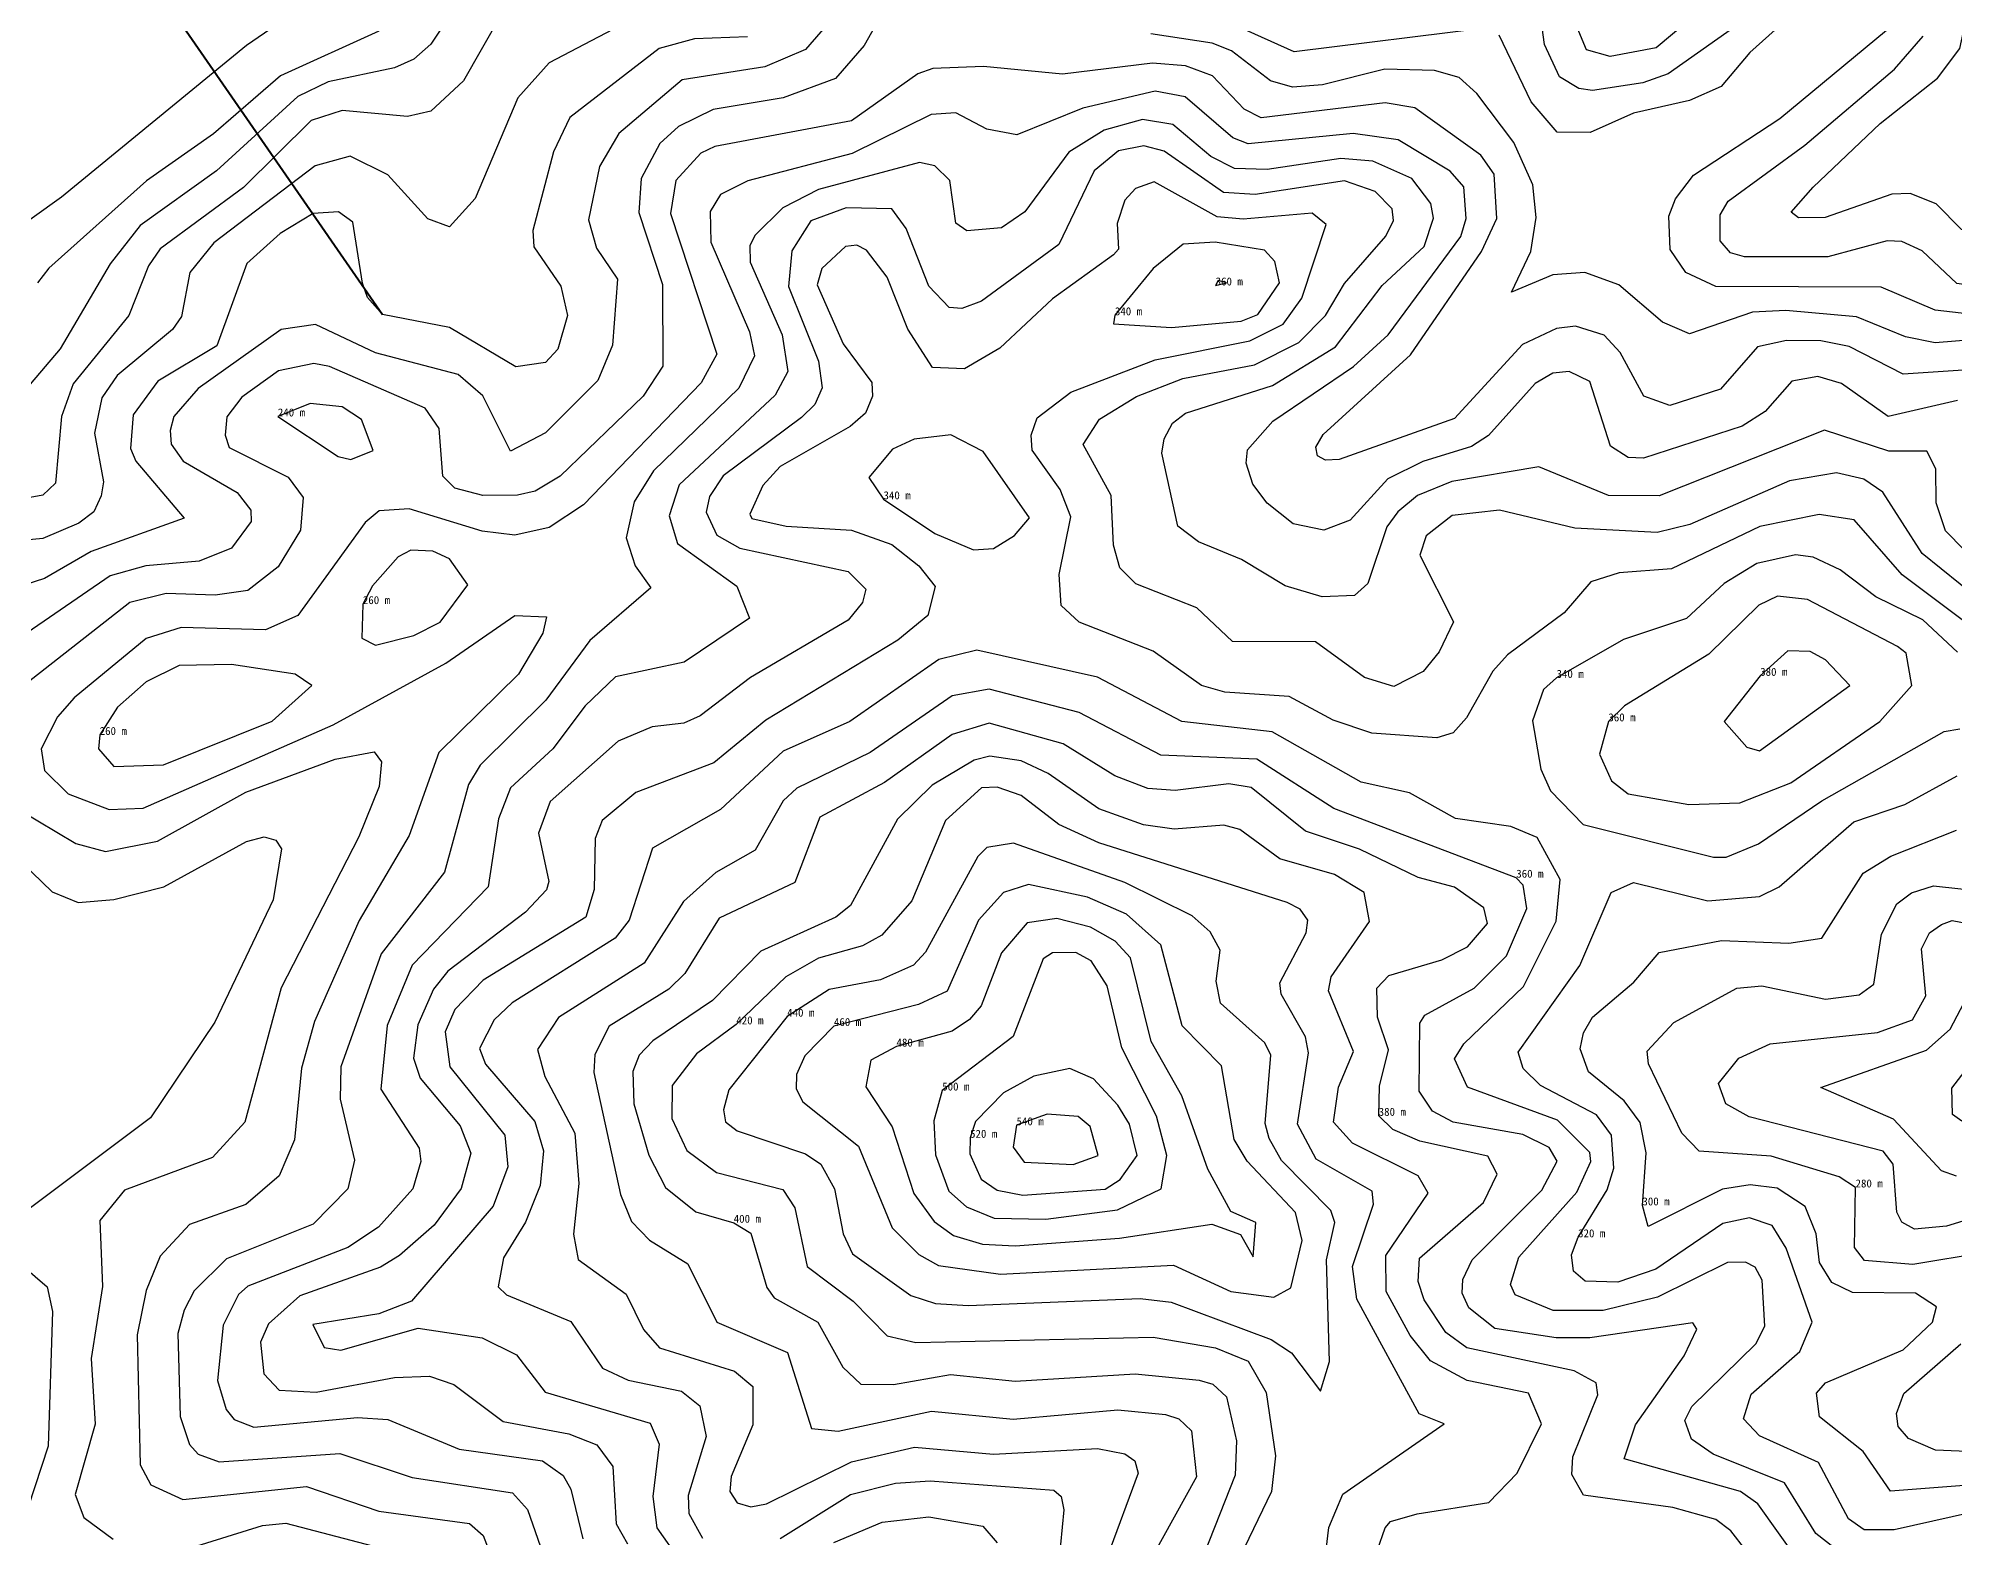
# Model space of a CAD drawing. Extents: x 111 to 2218288, y 28 to 1447839.
# Drawn here: x 110.82632 to 110.84488, y 27.72457 to 27.7391 of the extents above; entities that cross this region are included whole.
import ezdxf

# ---------------------------------------------------------------- set-up
doc = ezdxf.new("R2010")
doc.units = 0
doc.header["$MEASUREMENT"] = 0
for name, color, linetype in [('Contour_Line_Intermediate', 7, 'Continuous'), ('Contour_Line_Major', 7, 'Continuous'), ('Contour_Line_Minor', 7, 'Continuous'), ('FeatureAttribs', 7, 'Continuous')]:
    doc.layers.add(name, color=color, linetype=linetype)
doc.styles.get("Standard").update_dxf_attribs({"font": 'simhei.ttf'})

# ---------------------------------------------------------------- blocks, each defined once
blk = doc.blocks.new('FEATURE')
blk = doc.blocks.new('30')
at = {"layer": 'Defpoints', "lineweight": -3}
blk.add_circle((2215930.011064, 1442068.634078), 2247.483604, dxfattribs=at)

msp = doc.modelspace()

# ---------------------------------------------------------------- linework, layer by layer
at = {"color": 18, "linetype": 'ByBlock', "lineweight": 40, "true_color": 0x000000}
msp.add_line((110.824204, 27.744307, 49.354664), (110.82965, 27.736426, 100), dxfattribs=at)
at = {"layer": 'Contour_Line_Intermediate', "color": 36, "true_color": 0x804000}
for points in [[(110.829615, 27.739172, 20), (110.828662, 27.738738, 20), (110.828015, 27.738177, 20), (110.827365, 27.737722, 20), (110.826419, 27.736874, 20), (110.826307, 27.736732, 20)], [(110.845305, 27.733516, 220), (110.844567, 27.734111, 220), (110.844187, 27.734705, 220), (110.844003, 27.73483, 220), (110.843738, 27.734891, 220), (110.843283, 27.734814, 220), (110.842317, 27.734391, 220), (110.842001, 27.734314, 220), (110.841204, 27.734356, 220), (110.840473, 27.734531, 220), (110.840014, 27.734477, 220), (110.839764, 27.73428, 220), (110.839703, 27.734095, 220), (110.840029, 27.733447, 220), (110.839889, 27.733158, 220), (110.839733, 27.732966, 220), (110.83945, 27.732821, 220), (110.839166, 27.732909, 220), (110.838692, 27.733253, 220), (110.837887, 27.733258, 220), (110.837542, 27.733583, 220), (110.83695, 27.733816, 220), (110.836795, 27.733971, 220), (110.836735, 27.734191, 220), (110.83671, 27.734671, 220), (110.83644, 27.735165, 220), (110.836598, 27.735413, 220), (110.836956, 27.735632, 220), (110.837406, 27.735807, 220), (110.8381, 27.735939, 220), (110.838528, 27.736154, 220), (110.838787, 27.736417, 220), (110.838971, 27.736727, 220), (110.839371, 27.737186, 220), (110.839447, 27.737338, 220), (110.839434, 27.737448, 220), (110.839269, 27.737616, 220), (110.838972, 27.737721, 220), (110.838106, 27.73759, 220), (110.837798, 27.737609, 220), (110.837223, 27.738007, 220), (110.837026, 27.738059, 220), (110.836783, 27.738011, 220), (110.836547, 27.737818, 220), (110.836204, 27.737103, 220), (110.835456, 27.736554, 220), (110.835265, 27.736483, 220), (110.835141, 27.736493, 220), (110.834943, 27.7367, 220), (110.834726, 27.737259, 220), (110.834586, 27.73745, 220), (110.834142, 27.737458, 220), (110.833801, 27.737332, 220), (110.833618, 27.737042, 220), (110.833585, 27.736698, 220), (110.833877, 27.735973, 220), (110.83391, 27.735715, 220), (110.833841, 27.735555, 220), (110.833712, 27.735428, 220), (110.832951, 27.734863, 220), (110.83282, 27.734662, 220), (110.832786, 27.734511, 220), (110.832892, 27.734288, 220), (110.833113, 27.734162, 220), (110.834164, 27.733935, 220), (110.834334, 27.733766, 220), (110.834301, 27.733636, 220), (110.834162, 27.733463, 220), (110.833218, 27.732909, 220), (110.832728, 27.732537, 220), (110.832571, 27.732467, 220), (110.832263, 27.732432, 220), (110.831934, 27.732291, 220), (110.831276, 27.731708, 220), (110.831164, 27.731401, 220), (110.831263, 27.730931, 220), (110.831241, 27.730853, 220), (110.831038, 27.730636, 220), (110.830285, 27.730065, 220), (110.830146, 27.72989, 220), (110.829992, 27.729542, 220), (110.829952, 27.729222, 220), (110.830015, 27.729026, 220), (110.830405, 27.728565, 220), (110.830506, 27.7283, 220), (110.830414, 27.727958, 220), (110.830153, 27.727601, 220), (110.829816, 27.727308, 220), (110.829633, 27.727196, 220), (110.82885, 27.726918, 220), (110.828546, 27.726645, 220), (110.828468, 27.726468, 220), (110.828501, 27.726161, 220), (110.828651, 27.726003, 220), (110.829007, 27.725986, 220), (110.829767, 27.726125, 220), (110.830105, 27.726139, 220), (110.830342, 27.726058, 220), (110.830821, 27.7257, 220), (110.831457, 27.725582, 220), (110.831729, 27.725475, 220), (110.831882, 27.725265, 220), (110.831915, 27.72471, 220), (110.832026, 27.724516, 220)], [(110.845185, 27.725096, 220), (110.844262, 27.725026, 220), (110.843996, 27.725409, 220), (110.843573, 27.725747, 220), (110.843545, 27.725975, 220), (110.843633, 27.726075, 220), (110.844385, 27.726393, 220), (110.84467, 27.726664, 220), (110.844707, 27.726812, 220), (110.844504, 27.726943, 220), (110.843895, 27.726949, 220), (110.843694, 27.727048, 220), (110.843575, 27.72724, 220), (110.843541, 27.727519, 220), (110.843436, 27.727783, 220), (110.843163, 27.727962, 220), (110.842903, 27.727994, 220), (110.842635, 27.72795, 220), (110.841915, 27.727591, 220), (110.841858, 27.727794, 220), (110.841893, 27.728302, 220), (110.841835, 27.728598, 220), (110.841681, 27.728806, 220), (110.841337, 27.729087, 220), (110.841256, 27.729312, 220), (110.841288, 27.729465, 220), (110.841374, 27.729617, 220), (110.841776, 27.729956, 220), (110.842019, 27.730244, 220), (110.842624, 27.730361, 220), (110.843276, 27.730335, 220), (110.843597, 27.730383, 220), (110.843996, 27.731012, 220), (110.844266, 27.731177, 220), (110.8449, 27.73143, 220)], [(110.837251, 27.728278, 420), (110.837149, 27.728658, 420), (110.836815, 27.729322, 420), (110.836671, 27.729921, 420), (110.836518, 27.730164, 420), (110.836369, 27.730243, 420), (110.836142, 27.730241, 420), (110.836051, 27.730182, 420), (110.835762, 27.729431, 420), (110.835074, 27.728907, 420), (110.834993, 27.728613, 420), (110.835008, 27.728284, 420), (110.835138, 27.727931, 420), (110.83531, 27.72778, 420), (110.835578, 27.727671, 420), (110.836079, 27.727661, 420), (110.836773, 27.72775, 420), (110.837195, 27.727953, 420), (110.837251, 27.728278, 420)]]:
    msp.add_polyline3d(points, dxfattribs=at)
at = {"layer": 'Contour_Line_Major', "color": 36, "true_color": 0x804000}
for points in [[(110.843545, 27.739546, 120), (110.8429, 27.738963, 120), (110.84262, 27.738634, 120), (110.842314, 27.738499, 120), (110.841772, 27.738377, 120), (110.841352, 27.738189, 120), (110.841032, 27.738193, 120), (110.840779, 27.738485, 120), (110.840471, 27.739131, 120)], [(110.834047, 27.739337, 120), (110.833751, 27.738994, 120), (110.833357, 27.738824, 120), (110.832553, 27.738698, 120), (110.83194, 27.738181, 120), (110.831753, 27.737861, 120), (110.831646, 27.737343, 120), (110.831725, 27.73707, 120), (110.831928, 27.736768, 120), (110.83188, 27.736128, 120), (110.831738, 27.735785, 120), (110.83123, 27.735279, 120), (110.830892, 27.735103, 120), (110.830623, 27.735637, 120), (110.830385, 27.735844, 120), (110.829584, 27.736055, 120), (110.829002, 27.736329, 120), (110.828668, 27.736281, 120), (110.827864, 27.735708, 120), (110.827629, 27.735437, 120), (110.827594, 27.735302, 120), (110.827603, 27.735168, 120), (110.827721, 27.735006, 120), (110.828242, 27.734702, 120), (110.828377, 27.73453, 120), (110.828379, 27.734421, 120), (110.828187, 27.734161, 120), (110.827876, 27.734036, 120), (110.827359, 27.733991, 120), (110.827012, 27.733895, 120), (110.82621, 27.733342, 120)], [(110.847822, 27.73932, 120), (110.847563, 27.739033, 120), (110.847414, 27.738714, 120), (110.847213, 27.737785, 120), (110.847212, 27.737039, 120), (110.847044, 27.736752, 120), (110.846882, 27.736632, 120), (110.846549, 27.736578, 120), (110.846068, 27.736599, 120), (110.845226, 27.736405, 120), (110.844694, 27.736469, 120), (110.84417, 27.73669, 120), (110.842569, 27.736698, 120), (110.84228, 27.736832, 120), (110.842127, 27.737057, 120), (110.842115, 27.73738, 120), (110.84218, 27.737546, 120), (110.842352, 27.737776, 120), (110.84319, 27.738325, 120), (110.844224, 27.73918, 120)], [(110.84036, 27.739202, 120), (110.838485, 27.738972, 120), (110.837944, 27.739213, 120)], [(110.840881, 27.725676, 320), (110.840755, 27.725974, 320), (110.840161, 27.726099, 320), (110.839806, 27.726287, 320), (110.839609, 27.726532, 320), (110.839374, 27.726959, 320), (110.839373, 27.727308, 320), (110.839781, 27.727913, 320), (110.839685, 27.72808, 320), (110.839049, 27.728398, 320), (110.838865, 27.728601, 320), (110.838915, 27.728941, 320), (110.839058, 27.729285, 320), (110.838816, 27.729873, 320), (110.838842, 27.730009, 320), (110.839214, 27.730545, 320), (110.839161, 27.730826, 320), (110.838876, 27.730999, 320), (110.838344, 27.731152, 320), (110.837956, 27.731435, 320), (110.837803, 27.731477, 320), (110.837321, 27.731439, 320), (110.837024, 27.73148, 320), (110.836591, 27.731635, 320), (110.836102, 27.731977, 320), (110.835838, 27.732101, 320), (110.835535, 27.732145, 320), (110.835385, 27.732107, 320), (110.834978, 27.731867, 320), (110.83464, 27.731536, 320), (110.834187, 27.7307, 320), (110.834043, 27.730585, 320), (110.833316, 27.730258, 320), (110.832849, 27.729779, 320), (110.832269, 27.729389, 320), (110.832137, 27.729249, 320), (110.832075, 27.729091, 320), (110.832086, 27.728778, 320), (110.832233, 27.728281, 320), (110.832394, 27.727966, 320), (110.832686, 27.727731, 320), (110.833054, 27.727626, 320), (110.83322, 27.727524, 320), (110.833374, 27.726997, 320), (110.833445, 27.726898, 320), (110.83387, 27.726662, 320), (110.834111, 27.726227, 320), (110.834286, 27.726061, 320), (110.834601, 27.726059, 320), (110.835153, 27.726154, 320), (110.83578, 27.726092, 320), (110.836945, 27.726162, 320), (110.837563, 27.7261, 320), (110.837696, 27.726061, 320), (110.837827, 27.72594, 320), (110.837925, 27.725514, 320), (110.837913, 27.725181, 320), (110.837511, 27.724167, 320)], [(110.82606, 27.731209, 120), (110.82645, 27.730831, 120), (110.826702, 27.730728, 120), (110.827047, 27.730757, 120), (110.827532, 27.730882, 120), (110.828332, 27.731321, 120), (110.828506, 27.731366, 120), (110.828618, 27.731334, 120), (110.828672, 27.731249, 120), (110.828591, 27.730753, 120), (110.828028, 27.729569, 120), (110.827404, 27.728643, 120), (110.82602, 27.727607, 120)], [(110.826052, 27.727304, 120), (110.826401, 27.727004, 120), (110.826455, 27.726766, 120), (110.826413, 27.725461, 120), (110.826154, 27.724672, 120)], [(110.838995, 27.723603, 320), (110.839365, 27.724671, 320), (110.839417, 27.72473, 320), (110.839677, 27.724805, 320), (110.840369, 27.724914, 320), (110.840645, 27.725198, 320), (110.840881, 27.725676, 320)]]:
    msp.add_polyline3d(points, dxfattribs=at)
at = {"layer": 'Contour_Line_Minor', "color": 36, "true_color": 0x804000}
for points in [[(110.829597, 27.739901, 0), (110.828335, 27.739033, 0), (110.826542, 27.737563, 0), (110.825401, 27.736749, 0)], [(110.830502, 27.739617, 40), (110.830121, 27.739046, 40), (110.829956, 27.738901, 40), (110.829769, 27.738815, 40), (110.829124, 27.738681, 40), (110.828831, 27.738537, 40), (110.828042, 27.737819, 40), (110.827304, 27.737287, 40), (110.827013, 27.736917, 40), (110.826528, 27.736094, 40), (110.826238, 27.73575, 40)], [(110.842783, 27.739674, 80), (110.84199, 27.73901, 80), (110.841545, 27.738925, 80), (110.841316, 27.73899, 80), (110.841227, 27.739206, 80)], [(110.832222, 27.739366, 80), (110.831267, 27.738864, 80), (110.830962, 27.738526, 80), (110.830549, 27.737549, 80), (110.8303, 27.737274, 80), (110.830089, 27.737353, 80), (110.829704, 27.73778, 80), (110.829337, 27.73796, 80), (110.828999, 27.737865, 80), (110.828016, 27.737119, 80), (110.827783, 27.736834, 80), (110.827703, 27.736405, 80), (110.827615, 27.73628, 80), (110.827081, 27.735835, 80), (110.826933, 27.735618, 80), (110.826861, 27.735277, 80), (110.826947, 27.734806, 80), (110.826926, 27.73467, 80), (110.826854, 27.734513, 80), (110.826708, 27.734404, 80), (110.826359, 27.734256, 80), (110.826025, 27.734224, 80)], [(110.830791, 27.739313, 60), (110.830435, 27.738689, 60), (110.830119, 27.738397, 60), (110.829894, 27.738345, 60), (110.82926, 27.738403, 60), (110.828959, 27.738305, 60), (110.828303, 27.737655, 60), (110.827497, 27.737063, 60), (110.827383, 27.736898, 60), (110.827192, 27.736415, 60), (110.826655, 27.735754, 60), (110.82654, 27.735439, 60), (110.826482, 27.734792, 60), (110.826361, 27.734676, 60), (110.82606, 27.734622, 60)], [(110.834489, 27.739336, 140), (110.834319, 27.739031, 140), (110.834041, 27.738711, 140), (110.833533, 27.738524, 140), (110.832855, 27.738411, 140), (110.832518, 27.738247, 140), (110.832337, 27.738081, 140), (110.832157, 27.737744, 140), (110.832134, 27.737413, 140), (110.832364, 27.736718, 140), (110.832368, 27.735924, 140), (110.832177, 27.735636, 140), (110.831374, 27.734858, 140), (110.83113, 27.734715, 140), (110.830958, 27.734676, 140), (110.830624, 27.734672, 140), (110.830352, 27.734742, 140), (110.830236, 27.734858, 140), (110.830199, 27.73532, 140), (110.830066, 27.735517, 140), (110.829137, 27.735923, 140), (110.828986, 27.735952, 140), (110.828644, 27.735879, 140), (110.828289, 27.735624, 140), (110.828144, 27.735435, 140), (110.828127, 27.735258, 140), (110.828165, 27.735138, 140), (110.828737, 27.734851, 140), (110.828881, 27.734652, 140), (110.828858, 27.734337, 140), (110.828639, 27.733981, 140), (110.828348, 27.733753, 140), (110.82803, 27.733705, 140), (110.827555, 27.733724, 140), (110.827204, 27.733636, 140), (110.826189, 27.732841, 140)], [(110.842873, 27.739298, 100), (110.842109, 27.738759, 100), (110.841863, 27.73867, 100), (110.841373, 27.738596, 100), (110.841242, 27.738614, 100), (110.841056, 27.738729, 100), (110.84091, 27.739041, 100), (110.840869, 27.73935, 100)], [(110.847313, 27.739325, 100), (110.847031, 27.738522, 100), (110.846796, 27.73742, 100), (110.846658, 27.737109, 100), (110.846544, 27.737026, 100), (110.845893, 27.736917, 100), (110.845137, 27.736694, 100), (110.844903, 27.736727, 100), (110.84457, 27.737042, 100), (110.844373, 27.737134, 100), (110.84423, 27.73714, 100), (110.843656, 27.736986, 100), (110.842847, 27.736986, 100), (110.842713, 27.737024, 100), (110.84261, 27.73714, 100), (110.842612, 27.737392, 100), (110.842689, 27.737525, 100), (110.843432, 27.738068, 100), (110.844299, 27.738804, 100), (110.844579, 27.739121, 100)], [(110.846933, 27.739137, 80), (110.84672, 27.738692, 80), (110.846515, 27.737839, 80), (110.846202, 27.737519, 80), (110.845236, 27.7372, 80), (110.84495, 27.73725, 80), (110.844704, 27.737497, 80), (110.844451, 27.737598, 80), (110.844276, 27.737592, 80), (110.843629, 27.737366, 80), (110.84337, 27.737362, 80), (110.843298, 27.737418, 80), (110.843512, 27.737659, 80), (110.84416, 27.738277, 80), (110.844718, 27.738717, 80), (110.844935, 27.739003, 80), (110.844999, 27.7393, 80)], [(110.833187, 27.739115, 100), (110.832674, 27.739098, 100), (110.832331, 27.739002, 100), (110.831465, 27.738335, 100), (110.831309, 27.738001, 100), (110.831107, 27.737239, 100), (110.831117, 27.737081, 100), (110.83138, 27.736701, 100), (110.831443, 27.736417, 100), (110.83135, 27.736091, 100), (110.83123, 27.73596, 100), (110.830943, 27.735919, 100), (110.830299, 27.736301, 100), (110.82965, 27.736426, 100), (110.829506, 27.73659, 100), (110.829457, 27.736728, 100), (110.829364, 27.737321, 100), (110.829226, 27.737421, 100), (110.828978, 27.737403, 100), (110.828659, 27.737212, 100), (110.828338, 27.736919, 100), (110.828047, 27.736123, 100), (110.827476, 27.735779, 100), (110.827236, 27.735455, 100), (110.827209, 27.735126, 100), (110.827261, 27.735005, 100), (110.82773, 27.734454, 100), (110.826829, 27.734131, 100), (110.826376, 27.733869, 100), (110.826106, 27.73378, 100)], [(110.845723, 27.736234, 140), (110.844696, 27.736152, 140), (110.844406, 27.736209, 140), (110.843931, 27.736402, 140), (110.843247, 27.736463, 140), (110.842926, 27.736447, 140), (110.842313, 27.736238, 140), (110.842053, 27.73635, 140), (110.84163, 27.736713, 140), (110.8413, 27.736833, 140), (110.840991, 27.736809, 140), (110.84059, 27.736642, 140), (110.840776, 27.737035, 140), (110.84083, 27.737367, 140), (110.840796, 27.737681, 140), (110.840611, 27.738091, 140), (110.840253, 27.738568, 140), (110.840082, 27.738721, 140), (110.839845, 27.738789, 140), (110.839361, 27.738802, 140), (110.83876, 27.738651, 140), (110.838468, 27.738629, 140), (110.838254, 27.738691, 140), (110.837876, 27.73898, 140), (110.837691, 27.739055, 140), (110.837094, 27.739146, 140)], [(110.845403, 27.735917, 160), (110.844385, 27.735849, 160), (110.843862, 27.736115, 160), (110.843586, 27.73617, 160), (110.843255, 27.736175, 160), (110.842972, 27.736113, 160), (110.842615, 27.735703, 160), (110.842123, 27.735545, 160), (110.841871, 27.735636, 160), (110.841642, 27.736056, 160), (110.841488, 27.736224, 160), (110.84121, 27.736312, 160), (110.841027, 27.73629, 160), (110.840696, 27.736136, 160), (110.840038, 27.735419, 160), (110.838921, 27.735022, 160), (110.838788, 27.735016, 160), (110.838709, 27.735057, 160), (110.838693, 27.73514, 160), (110.838766, 27.735263, 160), (110.839612, 27.736034, 160), (110.840299, 27.737037, 160), (110.840446, 27.737356, 160), (110.840422, 27.737787, 160), (110.840291, 27.737968, 160), (110.839654, 27.738429, 160), (110.839367, 27.738476, 160), (110.838165, 27.738332, 160), (110.837999, 27.738416, 160), (110.837693, 27.738739, 160), (110.837432, 27.738836, 160), (110.837111, 27.738861, 160), (110.836238, 27.738753, 160), (110.835474, 27.73883, 160), (110.834984, 27.738809, 160), (110.834837, 27.738757, 160), (110.834194, 27.738303, 160), (110.83287, 27.738053, 160), (110.832735, 27.737989, 160), (110.832493, 27.737724, 160), (110.832441, 27.737404, 160), (110.83289, 27.736042, 160), (110.832739, 27.735764, 160), (110.831599, 27.734583, 160), (110.831265, 27.734361, 160), (110.830934, 27.734289, 160), (110.830618, 27.734325, 160), (110.829908, 27.734543, 160), (110.829618, 27.734525, 160), (110.829483, 27.73441, 160), (110.828831, 27.733508, 160), (110.828518, 27.733372, 160), (110.827701, 27.733393, 160), (110.827361, 27.733287, 160), (110.826664, 27.732711, 160), (110.826502, 27.732526, 160), (110.826345, 27.732217, 160), (110.826375, 27.732009, 160), (110.826607, 27.731783, 160), (110.827003, 27.731629, 160), (110.827332, 27.731643, 160), (110.829173, 27.73245, 160), (110.830266, 27.733047, 160), (110.830933, 27.73351, 160), (110.83124, 27.733498, 160), (110.831203, 27.733338, 160), (110.830968, 27.732941, 160), (110.830197, 27.732181, 160), (110.82991, 27.731377, 160), (110.829425, 27.730554, 160), (110.828992, 27.729576, 160), (110.828866, 27.729123, 160), (110.828798, 27.728428, 160), (110.828649, 27.72808, 160), (110.828328, 27.727804, 160), (110.82778, 27.727608, 160), (110.827498, 27.727303, 160), (110.827362, 27.726971, 160), (110.827274, 27.726539, 160), (110.827303, 27.725279, 160), (110.827408, 27.725086, 160), (110.827717, 27.724943, 160), (110.828915, 27.72507, 160), (110.829616, 27.724832, 160), (110.830493, 27.724712, 160), (110.830625, 27.724597, 160), (110.83086, 27.723988, 160)], [(110.844912, 27.735594, 180), (110.844239, 27.735439, 180), (110.843786, 27.735758, 180), (110.843558, 27.735826, 180), (110.843306, 27.73578, 180), (110.843046, 27.735487, 180), (110.842823, 27.735344, 180), (110.841867, 27.735035, 180), (110.841721, 27.735041, 180), (110.84155, 27.735149, 180), (110.84135, 27.735776, 180), (110.841149, 27.735873, 180), (110.840991, 27.735858, 180), (110.840818, 27.735756, 180), (110.840368, 27.735255, 180), (110.840201, 27.735147, 180), (110.839731, 27.735001, 180), (110.839393, 27.734834, 180), (110.839028, 27.734434, 180), (110.838773, 27.734337, 180), (110.838475, 27.734396, 180), (110.838221, 27.734598, 180), (110.838084, 27.734782, 180), (110.838019, 27.734986, 180), (110.838032, 27.735115, 180), (110.838277, 27.735391, 180), (110.839058, 27.735921, 180), (110.839396, 27.73623, 180), (110.8401, 27.737182, 180), (110.840152, 27.737357, 180), (110.840129, 27.737662, 180), (110.839994, 27.737816, 180), (110.839493, 27.738119, 180), (110.839055, 27.738179, 180), (110.838039, 27.738079, 180), (110.83789, 27.738139, 180), (110.837429, 27.738536, 180), (110.837137, 27.738591, 180), (110.836436, 27.738426, 180), (110.835797, 27.738165, 180), (110.835507, 27.738221, 180), (110.835205, 27.738381, 180), (110.834967, 27.738364, 180), (110.834202, 27.737987, 180), (110.833192, 27.73772, 180), (110.832925, 27.737587, 180), (110.832827, 27.737424, 180), (110.832832, 27.737127, 180), (110.833208, 27.736257, 180), (110.833254, 27.736026, 180), (110.833105, 27.735711, 180), (110.832278, 27.734911, 180), (110.832091, 27.734612, 180), (110.832013, 27.734261, 180), (110.832098, 27.73399, 180), (110.83225, 27.733778, 180), (110.83166, 27.733268, 180), (110.831235, 27.732689, 180), (110.830597, 27.732059, 180), (110.830485, 27.731872, 180), (110.830251, 27.731023, 180), (110.829637, 27.73023, 180), (110.829246, 27.729138, 180), (110.82924, 27.728822, 180), (110.829379, 27.728232, 180), (110.829314, 27.727954, 180), (110.82898, 27.727611, 180), (110.828141, 27.727276, 180), (110.827828, 27.726965, 180), (110.827729, 27.726778, 180), (110.827669, 27.726552, 180), (110.827691, 27.725748, 180), (110.827781, 27.725476, 180), (110.827865, 27.725385, 180), (110.82807, 27.72531, 180), (110.829237, 27.725389, 180), (110.829939, 27.725157, 180), (110.830912, 27.72501, 180), (110.831056, 27.724848, 180), (110.831229, 27.724347, 180)], [(110.845333, 27.73378, 200), (110.844795, 27.73433, 200), (110.844704, 27.7346, 200), (110.8447, 27.734932, 200), (110.844614, 27.735103, 200), (110.844244, 27.735103, 200), (110.843621, 27.735306, 200), (110.842019, 27.73467, 200), (110.841528, 27.734673, 200), (110.840854, 27.734951, 200), (110.840011, 27.734808, 200), (110.839678, 27.734672, 200), (110.83949, 27.734513, 200), (110.839383, 27.73437, 200), (110.839199, 27.733819, 200), (110.839068, 27.733703, 200), (110.838755, 27.73369, 200), (110.838398, 27.733798, 200), (110.837973, 27.734053, 200), (110.837556, 27.734224, 200), (110.837357, 27.734376, 200), (110.837203, 27.735082, 200), (110.837226, 27.73522, 200), (110.837305, 27.735372, 200), (110.83743, 27.735469, 200), (110.838273, 27.735737, 200), (110.838883, 27.736112, 200), (110.839337, 27.736706, 200), (110.839744, 27.737083, 200), (110.839833, 27.737358, 200), (110.839809, 27.737502, 200), (110.839623, 27.737745, 200), (110.839246, 27.737912, 200), (110.838936, 27.737938, 200), (110.838222, 27.737831, 200), (110.837905, 27.737841, 200), (110.837678, 27.737956, 200), (110.837309, 27.738268, 200), (110.837015, 27.738314, 200), (110.836644, 27.738213, 200), (110.836302, 27.737999, 200), (110.835875, 27.737422, 200), (110.835649, 27.737267, 200), (110.835312, 27.737237, 200), (110.835207, 27.737312, 200), (110.835147, 27.737723, 200), (110.835004, 27.737865, 200), (110.834853, 27.7379, 200), (110.833877, 27.737636, 200), (110.833531, 27.737458, 200), (110.833262, 27.737194, 200), (110.833209, 27.737095, 200), (110.833215, 27.736932, 200), (110.833522, 27.73623, 200), (110.833579, 27.735872, 200), (110.833457, 27.735644, 200), (110.832524, 27.734776, 200), (110.832427, 27.734476, 200), (110.83251, 27.734208, 200), (110.833084, 27.733793, 200), (110.833208, 27.733482, 200), (110.832574, 27.733056, 200), (110.831908, 27.732916, 200), (110.831614, 27.732635, 200), (110.831301, 27.732217, 200), (110.83089, 27.73184, 200), (110.830774, 27.731539, 200), (110.830675, 27.730879, 200), (110.82994, 27.73012, 200), (110.829697, 27.729536, 200), (110.829635, 27.72892, 200), (110.830008, 27.728348, 200), (110.830024, 27.72822, 200), (110.829946, 27.727953, 200), (110.829613, 27.727584, 200), (110.829315, 27.727386, 200), (110.828345, 27.72701, 200), (110.828255, 27.726932, 200), (110.828108, 27.726634, 200), (110.828053, 27.726099, 200), (110.828135, 27.725815, 200), (110.828214, 27.725718, 200), (110.828403, 27.725646, 200), (110.829408, 27.72574, 200), (110.829702, 27.72572, 200), (110.830394, 27.725433, 200), (110.8312, 27.72532, 200), (110.831401, 27.725177, 200), (110.831475, 27.725046, 200), (110.831591, 27.724564, 200)], [(110.845099, 27.733362, 240), (110.844375, 27.733904, 240), (110.84391, 27.734436, 240), (110.843571, 27.734487, 240), (110.842995, 27.734372, 240), (110.842139, 27.73396, 240), (110.841632, 27.733923, 240), (110.841357, 27.733836, 240), (110.8411, 27.733535, 240), (110.84055, 27.733128, 240), (110.840409, 27.73297, 240), (110.840154, 27.732517, 240), (110.840023, 27.732374, 240), (110.839865, 27.732324, 240), (110.839237, 27.732368, 240), (110.838862, 27.732494, 240), (110.838435, 27.732726, 240), (110.837811, 27.732767, 240), (110.837587, 27.732831, 240), (110.837117, 27.733163, 240), (110.8364, 27.733444, 240), (110.836227, 27.733606, 240), (110.836206, 27.733906, 240), (110.836321, 27.734465, 240), (110.836217, 27.73473, 240), (110.835947, 27.73511, 240), (110.835937, 27.735256, 240), (110.835994, 27.735423, 240), (110.836321, 27.735672, 240), (110.837137, 27.735988, 240), (110.838053, 27.73617, 240), (110.838376, 27.736331, 240), (110.838558, 27.736584, 240), (110.838793, 27.737299, 240), (110.83866, 27.737409, 240), (110.837991, 27.737348, 240), (110.837738, 27.737371, 240), (110.837128, 27.73771, 240), (110.836947, 27.737646, 240), (110.836842, 27.737533, 240), (110.83677, 27.737309, 240), (110.836781, 27.737058, 240), (110.836735, 27.737005, 240), (110.836144, 27.736577, 240), (110.835633, 27.736099, 240), (110.83529, 27.735898, 240), (110.83498, 27.735912, 240), (110.834742, 27.736285, 240), (110.834542, 27.736786, 240), (110.834339, 27.737048, 240), (110.834246, 27.737099, 240), (110.834138, 27.737086, 240), (110.833908, 27.736871, 240), (110.833863, 27.736712, 240), (110.834114, 27.736142, 240), (110.834391, 27.735767, 240), (110.834399, 27.735635, 240), (110.834332, 27.73547, 240), (110.834181, 27.73534, 240), (110.833505, 27.734952, 240), (110.833337, 27.734768, 240), (110.83321, 27.734492, 240), (110.83323, 27.73445, 240), (110.833562, 27.734374, 240), (110.834196, 27.734336, 240), (110.834585, 27.734196, 240), (110.834849, 27.73399, 240), (110.835005, 27.73379, 240), (110.834935, 27.733511, 240), (110.834645, 27.733272, 240), (110.833366, 27.732494, 240), (110.83286, 27.732082, 240), (110.832105, 27.731794, 240), (110.831781, 27.731523, 240), (110.831712, 27.731349, 240), (110.831701, 27.730855, 240), (110.83162, 27.730586, 240), (110.830625, 27.729975, 240), (110.830352, 27.729693, 240), (110.830259, 27.729475, 240), (110.830303, 27.729136, 240), (110.830836, 27.728475, 240), (110.830865, 27.728169, 240), (110.830725, 27.727786, 240), (110.829933, 27.726867, 240), (110.829616, 27.726744, 240), (110.828975, 27.72664, 240), (110.829087, 27.726416, 240), (110.829249, 27.72639, 240), (110.829997, 27.726606, 240), (110.830616, 27.726512, 240), (110.830951, 27.726346, 240), (110.831226, 27.725983, 240), (110.832245, 27.725685, 240), (110.832332, 27.72548, 240), (110.832269, 27.724974, 240), (110.832309, 27.724671, 240), (110.832533, 27.724353, 240)], [(110.838342, 27.736734, 260), (110.838297, 27.73694, 260), (110.838198, 27.737049, 260), (110.83772, 27.737125, 260), (110.837407, 27.737106, 260), (110.837119, 27.736873, 260), (110.836747, 27.736418, 260), (110.836735, 27.736336, 260), (110.837294, 27.736299, 260), (110.837969, 27.736361, 260), (110.838132, 27.736426, 260), (110.838342, 27.736734, 260)], [(110.837828, 27.736734, 280), (110.837747, 27.736754, 280), (110.837723, 27.736707, 280), (110.837828, 27.736734, 280)], [(110.829561, 27.735108, 160), (110.829449, 27.735408, 160), (110.82926, 27.735531, 160), (110.828951, 27.735565, 160), (110.828637, 27.735438, 160), (110.829222, 27.735049, 160), (110.829343, 27.735022, 160), (110.829561, 27.735108, 160)], [(110.83592, 27.734457, 260), (110.835472, 27.735098, 260), (110.835156, 27.735259, 260), (110.834802, 27.735217, 260), (110.834593, 27.73512, 260), (110.834364, 27.734845, 260), (110.834505, 27.734635, 260), (110.835002, 27.734305, 260), (110.835377, 27.734147, 260), (110.835571, 27.734159, 260), (110.835773, 27.734286, 260), (110.83592, 27.734457, 260)], [(110.830479, 27.733807, 180), (110.830299, 27.734057, 180), (110.83014, 27.734133, 180), (110.829927, 27.734141, 180), (110.829804, 27.734077, 180), (110.829554, 27.733798, 180), (110.829461, 27.73362, 180), (110.829451, 27.733289, 180), (110.829584, 27.733223, 180), (110.829956, 27.733316, 180), (110.83021, 27.733445, 180), (110.830479, 27.733807, 180)], [(110.844912, 27.733154, 260), (110.844576, 27.733469, 260), (110.844119, 27.733689, 260), (110.843773, 27.733951, 260), (110.843511, 27.734076, 260), (110.84334, 27.734098, 260), (110.842967, 27.734014, 260), (110.84265, 27.733818, 260), (110.842286, 27.73348, 260), (110.841674, 27.733278, 260), (110.841026, 27.732905, 260), (110.8409, 27.732793, 260), (110.840792, 27.732488, 260), (110.840875, 27.732021, 260), (110.840969, 27.73181, 260), (110.841284, 27.731483, 260), (110.842546, 27.731168, 260), (110.84267, 27.731169, 260), (110.842984, 27.731297, 260), (110.843598, 27.731713, 260), (110.844781, 27.732384, 260), (110.844934, 27.732411, 260)], [(110.844469, 27.732831, 280), (110.844415, 27.733143, 280), (110.844329, 27.733209, 280), (110.843459, 27.733664, 280), (110.843167, 27.733696, 280), (110.842985, 27.733609, 280), (110.842503, 27.733135, 280), (110.841684, 27.732634, 280), (110.841528, 27.732484, 280), (110.841442, 27.732166, 280), (110.841559, 27.731906, 280), (110.841719, 27.731783, 280), (110.842308, 27.731677, 280), (110.842802, 27.731695, 280), (110.843297, 27.731889, 280), (110.844159, 27.732482, 280), (110.844469, 27.732831, 280)], [(110.84382, 27.724397, 260), (110.843537, 27.724616, 260), (110.843236, 27.725105, 260), (110.842544, 27.725385, 260), (110.842334, 27.725528, 260), (110.842268, 27.725711, 260), (110.842337, 27.725847, 260), (110.842956, 27.726454, 260), (110.843045, 27.726625, 260), (110.843019, 27.72707, 260), (110.84295, 27.727194, 260), (110.842857, 27.727245, 260), (110.842684, 27.72724, 260), (110.842004, 27.726906, 260), (110.841477, 27.726776, 260), (110.840995, 27.726777, 260), (110.840625, 27.726928, 260), (110.840581, 27.727029, 260), (110.840661, 27.727292, 260), (110.841224, 27.727921, 260), (110.841358, 27.728219, 260), (110.841349, 27.728308, 260), (110.841034, 27.728619, 260), (110.840164, 27.72894, 260), (110.840036, 27.729213, 260), (110.840128, 27.729359, 260), (110.840706, 27.729914, 260), (110.841023, 27.730549, 260), (110.84106, 27.730952, 260), (110.840839, 27.731357, 260), (110.840583, 27.731464, 260), (110.840047, 27.731542, 260), (110.839603, 27.73179, 260), (110.839133, 27.731894, 260), (110.83827, 27.732382, 260), (110.837397, 27.732481, 260), (110.836578, 27.732911, 260), (110.835408, 27.733172, 260), (110.835041, 27.733084, 260), (110.83418, 27.732482, 260), (110.833532, 27.732194, 260), (110.832927, 27.731629, 260), (110.832268, 27.731256, 260), (110.832042, 27.730559, 260), (110.831905, 27.730383, 260), (110.830908, 27.729756, 260), (110.830732, 27.729593, 260), (110.830592, 27.729313, 260), (110.830648, 27.729162, 260), (110.831126, 27.728606, 260), (110.83121, 27.728322, 260), (110.831178, 27.727988, 260), (110.831036, 27.727631, 260), (110.830824, 27.727285, 260), (110.830772, 27.727006, 260), (110.830854, 27.726927, 260), (110.831475, 27.726668, 260), (110.831782, 27.726218, 260), (110.832031, 27.726102, 260), (110.832548, 27.725994, 260), (110.832725, 27.725852, 260), (110.832786, 27.725555, 260), (110.832614, 27.724982, 260), (110.832619, 27.724809, 260), (110.83275, 27.724569, 260)], [(110.843869, 27.732831, 300), (110.843631, 27.733081, 300), (110.843483, 27.73316, 300), (110.843267, 27.733168, 300), (110.842999, 27.732925, 300), (110.842649, 27.732484, 300), (110.842869, 27.732233, 300), (110.842993, 27.732198, 300), (110.843869, 27.732831, 300)], [(110.828965, 27.732831, 180), (110.828804, 27.732942, 180), (110.828189, 27.733036, 180), (110.82768, 27.733024, 180), (110.827362, 27.732868, 180), (110.827085, 27.732621, 180), (110.826911, 27.732352, 180), (110.826898, 27.732217, 180), (110.827049, 27.732045, 180), (110.82753, 27.732062, 180), (110.828582, 27.732486, 180), (110.828965, 27.732831, 180)], [(110.843376, 27.724339, 280), (110.842976, 27.724901, 280), (110.842808, 27.725021, 280), (110.841682, 27.725339, 280), (110.841792, 27.725668, 280), (110.842264, 27.726335, 280), (110.842384, 27.726596, 280), (110.842348, 27.726656, 280), (110.84135, 27.72651, 280), (110.841022, 27.72651, 280), (110.840427, 27.726601, 280), (110.840176, 27.726803, 280), (110.840111, 27.726943, 280), (110.840118, 27.727077, 280), (110.84021, 27.727267, 280), (110.840883, 27.727941, 280), (110.841031, 27.728221, 280), (110.840954, 27.728354, 280), (110.840701, 27.72848, 280), (110.840024, 27.7286, 280), (110.839823, 27.728708, 280), (110.839695, 27.728902, 280), (110.839703, 27.72956, 280), (110.83975, 27.729636, 280), (110.840229, 27.729899, 280), (110.84054, 27.730212, 280), (110.840738, 27.73067, 280), (110.840702, 27.730898, 280), (110.840636, 27.730969, 280), (110.838869, 27.731639, 280), (110.838121, 27.732117, 280), (110.837191, 27.732157, 280), (110.8364, 27.732569, 280), (110.83553, 27.732795, 280), (110.835172, 27.732732, 280), (110.834376, 27.732182, 280), (110.833666, 27.731837, 280), (110.833532, 27.731713, 280), (110.833263, 27.731237, 280), (110.832882, 27.731019, 280), (110.832567, 27.730739, 280), (110.832188, 27.730142, 280), (110.831358, 27.729616, 280), (110.831153, 27.729304, 280), (110.831225, 27.729042, 280), (110.831516, 27.728494, 280), (110.831552, 27.728007, 280), (110.831503, 27.727514, 280), (110.831548, 27.727271, 280), (110.832012, 27.726933, 280), (110.832181, 27.72659, 280), (110.832334, 27.726414, 280), (110.833062, 27.726189, 280), (110.833239, 27.726039, 280), (110.833239, 27.725667, 280), (110.833028, 27.725167, 280), (110.833018, 27.725022, 280), (110.833087, 27.724912, 280), (110.833219, 27.724873, 280), (110.833371, 27.724902, 280), (110.834196, 27.72531, 280), (110.834806, 27.725453, 280), (110.835571, 27.725385, 280), (110.836578, 27.725437, 280), (110.836844, 27.725386, 280), (110.83694, 27.72532, 280), (110.836971, 27.725201, 280), (110.836678, 27.724405, 280)], [(110.843004, 27.724267, 300), (110.842714, 27.724641, 300), (110.842571, 27.724752, 300), (110.842153, 27.724867, 300), (110.841287, 27.724987, 300), (110.841174, 27.725188, 300), (110.841183, 27.725359, 300), (110.841425, 27.725959, 300), (110.841411, 27.726074, 300), (110.841197, 27.72619, 300), (110.840158, 27.726415, 300), (110.839952, 27.726564, 300), (110.839743, 27.726878, 300), (110.839684, 27.727058, 300), (110.839697, 27.727283, 300), (110.840318, 27.727821, 300), (110.840451, 27.728098, 300), (110.840362, 27.728271, 300), (110.839703, 27.728417, 300), (110.839439, 27.72853, 300), (110.839303, 27.728662, 300), (110.83931, 27.728948, 300), (110.839397, 27.729301, 300), (110.839292, 27.729617, 300), (110.839284, 27.7299, 300), (110.839402, 27.730021, 300), (110.839915, 27.730173, 300), (110.840163, 27.7303, 300), (110.840358, 27.730524, 300), (110.840322, 27.730678, 300), (110.840039, 27.730878, 300), (110.839685, 27.730971, 300), (110.839118, 27.731244, 300), (110.838594, 27.731421, 300), (110.838068, 27.731842, 300), (110.837851, 27.731877, 300), (110.83733, 27.731814, 300), (110.837067, 27.731832, 300), (110.836747, 27.731956, 300), (110.836246, 27.732266, 300), (110.835529, 27.732465, 300), (110.835171, 27.732358, 300), (110.834515, 27.731891, 300), (110.833888, 27.731556, 300), (110.833647, 27.730923, 300), (110.832913, 27.730577, 300), (110.832579, 27.73004, 300), (110.832426, 27.72989, 300), (110.831848, 27.729532, 300), (110.831708, 27.729256, 300), (110.8317, 27.72908, 300), (110.831958, 27.727899, 300), (110.832064, 27.727638, 300), (110.832238, 27.727456, 300), (110.832608, 27.727229, 300), (110.832891, 27.726663, 300), (110.833575, 27.726369, 300), (110.833809, 27.725633, 300), (110.834065, 27.725606, 300), (110.834969, 27.725801, 300), (110.835761, 27.725722, 300), (110.836774, 27.725814, 300), (110.837236, 27.725768, 300), (110.837366, 27.725726, 300), (110.837488, 27.725609, 300), (110.837538, 27.725165, 300), (110.837106, 27.724382, 300)], [(110.825939, 27.731739, 140), (110.826679, 27.7313, 140), (110.826968, 27.731223, 140), (110.827472, 27.731322, 140), (110.828328, 27.731797, 140), (110.829194, 27.732118, 140), (110.829569, 27.732189, 140), (110.829641, 27.73209, 140), (110.82962, 27.731854, 140), (110.829423, 27.731364, 140), (110.828669, 27.729903, 140), (110.828317, 27.728601, 140), (110.828005, 27.728258, 140), (110.82715, 27.727943, 140), (110.826914, 27.727647, 140), (110.826939, 27.727009, 140), (110.826827, 27.726312, 140), (110.826867, 27.725674, 140), (110.826672, 27.724993, 140), (110.826757, 27.72477, 140), (110.827043, 27.72456, 140)], [(110.839937, 27.725676, 340), (110.839695, 27.725775, 340), (110.83909, 27.726886, 340), (110.83905, 27.727201, 340), (110.839252, 27.727807, 340), (110.839239, 27.727932, 340), (110.838697, 27.728242, 340), (110.838517, 27.728582, 340), (110.838622, 27.729273, 340), (110.838595, 27.729428, 340), (110.838359, 27.729842, 340), (110.838344, 27.729951, 340), (110.838599, 27.730434, 340), (110.838617, 27.730556, 340), (110.838543, 27.730663, 340), (110.838415, 27.730728, 340), (110.83659, 27.731307, 340), (110.836204, 27.731485, 340), (110.835839, 27.731764, 340), (110.835608, 27.731846, 340), (110.835456, 27.731839, 340), (110.835107, 27.731523, 340), (110.834779, 27.730746, 340), (110.834489, 27.730412, 340), (110.834301, 27.730308, 340), (110.833876, 27.730189, 340), (110.833559, 27.73001, 340), (110.833079, 27.729548, 340), (110.832692, 27.729263, 340), (110.832457, 27.728957, 340), (110.832454, 27.728636, 340), (110.8326, 27.728325, 340), (110.832887, 27.728114, 340), (110.83353, 27.727949, 340), (110.833647, 27.727771, 340), (110.833767, 27.727201, 340), (110.83421, 27.726865, 340), (110.834542, 27.726529, 340), (110.834819, 27.726467, 340), (110.837117, 27.726516, 340), (110.837722, 27.726415, 340), (110.838039, 27.726284, 340), (110.838213, 27.725981, 340), (110.838302, 27.725369, 340), (110.838265, 27.725021, 340), (110.837959, 27.724386, 340)], [(110.845047, 27.724819, 240), (110.844296, 27.72465, 240), (110.844008, 27.724652, 240), (110.843856, 27.724756, 240), (110.843563, 27.725302, 240), (110.842992, 27.725562, 240), (110.842838, 27.725725, 240), (110.842912, 27.725965, 240), (110.843382, 27.72638, 240), (110.843504, 27.726664, 240), (110.843251, 27.72738, 240), (110.843114, 27.727598, 240), (110.842895, 27.727675, 240), (110.842637, 27.727618, 240), (110.841989, 27.727175, 240), (110.841621, 27.727049, 240), (110.841305, 27.727061, 240), (110.841192, 27.727156, 240), (110.841171, 27.727316, 240), (110.841235, 27.727485, 240), (110.841517, 27.727946, 240), (110.841581, 27.728156, 240), (110.84156, 27.728475, 240), (110.841413, 27.72867, 240), (110.84087, 27.728956, 240), (110.840703, 27.729119, 240), (110.840653, 27.72928, 240), (110.841252, 27.730119, 240), (110.841556, 27.730827, 240), (110.841772, 27.730921, 240), (110.842491, 27.730745, 240), (110.842994, 27.730788, 240), (110.843182, 27.73088, 240), (110.843907, 27.73151, 240), (110.844402, 27.731679, 240), (110.844907, 27.731956, 240)], [(110.838877, 27.727627, 360), (110.838838, 27.727745, 360), (110.838361, 27.728229, 360), (110.838243, 27.728441, 360), (110.838203, 27.728588, 360), (110.838258, 27.729249, 360), (110.838199, 27.72937, 360), (110.837771, 27.729753, 360), (110.837728, 27.729965, 360), (110.837766, 27.730267, 360), (110.83767, 27.730444, 360), (110.837496, 27.730599, 360), (110.836843, 27.730922, 360), (110.835765, 27.731302, 360), (110.835507, 27.731261, 360), (110.835418, 27.731174, 360), (110.834913, 27.730246, 360), (110.834796, 27.73012, 360), (110.834475, 27.729981, 360), (110.83398, 27.729887, 360), (110.833572, 27.729623, 360), (110.833008, 27.728914, 360), (110.832956, 27.728721, 360), (110.832975, 27.728605, 360), (110.833086, 27.728517, 360), (110.833748, 27.728295, 360), (110.833897, 27.728195, 360), (110.834031, 27.727956, 360), (110.834113, 27.72752, 360), (110.834204, 27.727326, 360), (110.83477, 27.726921, 360), (110.835008, 27.726842, 360), (110.835326, 27.726825, 360), (110.836993, 27.726893, 360), (110.837292, 27.726857, 360), (110.838261, 27.726496, 360), (110.838458, 27.726365, 360), (110.838738, 27.725995, 360), (110.838826, 27.726281, 360), (110.838798, 27.727265, 360), (110.838877, 27.727627, 360)], [(110.838563, 27.727455, 380), (110.838496, 27.727725, 380), (110.838029, 27.728222, 380), (110.837903, 27.728432, 380), (110.837781, 27.729146, 380), (110.8374, 27.729535, 380), (110.837193, 27.730318, 380), (110.836859, 27.730616, 380), (110.836481, 27.730779, 380), (110.83591, 27.730904, 380), (110.835669, 27.730824, 380), (110.835427, 27.730559, 380), (110.835123, 27.729869, 380), (110.834844, 27.729741, 380), (110.834025, 27.729532, 380), (110.833743, 27.729242, 380), (110.833663, 27.729062, 380), (110.83366, 27.728922, 380), (110.833723, 27.728797, 380), (110.834264, 27.728369, 380), (110.834588, 27.727575, 380), (110.834849, 27.727317, 380), (110.835038, 27.727212, 380), (110.835639, 27.727128, 380), (110.837314, 27.727214, 380), (110.83787, 27.72696, 380), (110.838287, 27.726906, 380), (110.838451, 27.726995, 380), (110.838563, 27.727455, 380)], [(110.845178, 27.727339, 200), (110.844479, 27.727221, 200), (110.844011, 27.727261, 200), (110.843913, 27.727385, 200), (110.843923, 27.727968, 200), (110.843763, 27.72807, 200), (110.843105, 27.728272, 200), (110.842409, 27.728319, 200), (110.842239, 27.728495, 200), (110.841916, 27.729167, 200), (110.841905, 27.729288, 200), (110.842161, 27.729565, 200), (110.842772, 27.7299, 200), (110.843016, 27.72992, 200), (110.843632, 27.729791, 200), (110.843957, 27.729834, 200), (110.8441, 27.729937, 200), (110.844175, 27.730422, 200), (110.844322, 27.730716, 200), (110.844464, 27.730823, 200), (110.844678, 27.73089, 200), (110.845207, 27.730831, 200)], [(110.838114, 27.727627, 400), (110.83787, 27.727736, 400), (110.837647, 27.728144, 400), (110.837396, 27.728855, 400), (110.8371, 27.729383, 400), (110.836899, 27.730192, 400), (110.83675, 27.730355, 400), (110.836512, 27.730491, 400), (110.836185, 27.730573, 400), (110.835898, 27.730532, 400), (110.835648, 27.730241, 400), (110.83545, 27.729729, 400), (110.835339, 27.729596, 400), (110.835171, 27.729482, 400), (110.834631, 27.729333, 400), (110.834382, 27.729202, 400), (110.834334, 27.728944, 400), (110.834589, 27.728555, 400), (110.834798, 27.727909, 400), (110.834996, 27.727637, 400), (110.835185, 27.727501, 400), (110.835463, 27.727417, 400), (110.835782, 27.727401, 400), (110.836792, 27.727478, 400), (110.837687, 27.727613, 400), (110.837965, 27.727511, 400), (110.838086, 27.727297, 400), (110.838114, 27.727627, 400)], [(110.845213, 27.72772, 180), (110.844805, 27.727592, 180), (110.844493, 27.727565, 180), (110.84437, 27.727632, 180), (110.844324, 27.727728, 180), (110.844286, 27.728192, 180), (110.844192, 27.728319, 180), (110.842893, 27.728653, 180), (110.842667, 27.728778, 180), (110.842596, 27.728974, 180), (110.842793, 27.729221, 180), (110.843096, 27.729359, 180), (110.844136, 27.729469, 180), (110.844475, 27.729592, 180), (110.844605, 27.729825, 180), (110.844563, 27.730281, 180), (110.844638, 27.730436, 180), (110.844757, 27.730517, 180), (110.844859, 27.730554, 180), (110.845433, 27.730443, 180)], [(110.8449, 27.728078, 160), (110.844757, 27.728128, 160), (110.844291, 27.72863, 160), (110.843586, 27.728935, 160), (110.844611, 27.729299, 160), (110.844841, 27.729502, 160), (110.84504, 27.729881, 160)], [(110.844954, 27.72861, 140), (110.844862, 27.728676, 140), (110.844856, 27.728929, 140), (110.845373, 27.7296, 140)], [(110.836963, 27.728278, 440), (110.83689, 27.728581, 440), (110.836775, 27.728765, 440), (110.836539, 27.729019, 440), (110.836309, 27.729121, 440), (110.835963, 27.729046, 440), (110.835669, 27.728886, 440), (110.835398, 27.728607, 440), (110.835344, 27.728449, 440), (110.835341, 27.728292, 440), (110.835453, 27.728048, 440), (110.835605, 27.727943, 440), (110.835855, 27.727893, 440), (110.836654, 27.727952, 440), (110.836798, 27.728045, 440), (110.836963, 27.728278, 440)], [(110.836586, 27.728278, 460), (110.836507, 27.72856, 460), (110.83639, 27.728656, 460), (110.836091, 27.728678, 460), (110.835794, 27.72857, 460), (110.835763, 27.728358, 460), (110.835867, 27.728214, 460), (110.836344, 27.728191, 460), (110.836586, 27.728278, 460)], [(110.845307, 27.725395, 200), (110.844699, 27.725423, 200), (110.844436, 27.725534, 200), (110.844336, 27.725652, 200), (110.84432, 27.725777, 200), (110.84439, 27.72597, 200), (110.844942, 27.726454, 200)], [(110.838758, 27.724159, 340), (110.838821, 27.724673, 340), (110.838956, 27.724996, 340), (110.839937, 27.725676, 340)], [(110.833503, 27.724566, 260), (110.834187, 27.724992, 260), (110.834621, 27.725102, 260), (110.834956, 27.725126, 260), (110.836155, 27.725034, 260), (110.836225, 27.724972, 260), (110.836254, 27.724843, 260), (110.836203, 27.72434, 260)], [(110.834025, 27.724528, 240), (110.834493, 27.724725, 240), (110.834943, 27.724778, 240), (110.835468, 27.724686, 240), (110.835605, 27.724524, 240)], [(110.827803, 27.724478, 140), (110.828487, 27.724693, 140), (110.828716, 27.724716, 140), (110.829973, 27.724386, 140)]]:
    msp.add_polyline3d(points, dxfattribs=at)

# ---------------------------------------------------------------- block references
at = {"layer": 'Defpoints', "linetype": 'ByBlock'}
msp.add_blockref('30', (-2213571.729191, -1439793.416697), dxfattribs=at)
at = {"layer": 'FeatureAttribs'}
ref = msp.add_blockref('FEATURE', (110.837723, 27.736707, 280), dxfattribs=at)
ref.add_attrib('NAME', '360 m', (110.837723, 27.736707, 280), dxfattribs={"height": 0.0000775})
ref = msp.add_blockref('FEATURE', (110.836747, 27.736418, 260), dxfattribs=at)
ref.add_attrib('NAME', '340 m', (110.836747, 27.736418, 260), dxfattribs={"height": 0.0000775})
ref = msp.add_blockref('FEATURE', (110.828637, 27.735438, 160), dxfattribs=at)
ref.add_attrib('NAME', '240 m', (110.828637, 27.735438, 160), dxfattribs={"height": 0.0000775})
ref = msp.add_blockref('FEATURE', (110.834505, 27.734635, 260), dxfattribs=at)
ref.add_attrib('NAME', '340 m', (110.834505, 27.734635, 260), dxfattribs={"height": 0.0000775})
ref = msp.add_blockref('FEATURE', (110.829461, 27.73362, 180), dxfattribs=at)
ref.add_attrib('NAME', '260 m', (110.829461, 27.73362, 180), dxfattribs={"height": 0.0000775})
ref = msp.add_blockref('FEATURE', (110.841026, 27.732905, 260), dxfattribs=at)
ref.add_attrib('NAME', '340 m', (110.841026, 27.732905, 260), dxfattribs={"height": 0.0000775})
ref = msp.add_blockref('FEATURE', (110.842999, 27.732925, 300), dxfattribs=at)
ref.add_attrib('NAME', '380 m', (110.842999, 27.732925, 300), dxfattribs={"height": 0.0000775})
ref = msp.add_blockref('FEATURE', (110.841528, 27.732484, 280), dxfattribs=at)
ref.add_attrib('NAME', '360 m', (110.841528, 27.732484, 280), dxfattribs={"height": 0.0000775})
ref = msp.add_blockref('FEATURE', (110.826911, 27.732352, 180), dxfattribs=at)
ref.add_attrib('NAME', '260 m', (110.826911, 27.732352, 180), dxfattribs={"height": 0.0000775})
ref = msp.add_blockref('FEATURE', (110.840636, 27.730969, 280), dxfattribs=at)
ref.add_attrib('NAME', '360 m', (110.840636, 27.730969, 280), dxfattribs={"height": 0.0000775})
ref = msp.add_blockref('FEATURE', (110.833079, 27.729548, 340), dxfattribs=at)
ref.add_attrib('NAME', '420 m', (110.833079, 27.729548, 340), dxfattribs={"height": 0.0000775})
ref = msp.add_blockref('FEATURE', (110.833572, 27.729623, 360), dxfattribs=at)
ref.add_attrib('NAME', '440 m', (110.833572, 27.729623, 360), dxfattribs={"height": 0.0000775})
ref = msp.add_blockref('FEATURE', (110.834025, 27.729532, 380), dxfattribs=at)
ref.add_attrib('NAME', '460 m', (110.834025, 27.729532, 380), dxfattribs={"height": 0.0000775})
ref = msp.add_blockref('FEATURE', (110.834631, 27.729333, 400), dxfattribs=at)
ref.add_attrib('NAME', '480 m', (110.834631, 27.729333, 400), dxfattribs={"height": 0.0000775})
ref = msp.add_blockref('FEATURE', (110.835074, 27.728907, 420), dxfattribs=at)
ref.add_attrib('NAME', '500 m', (110.835074, 27.728907, 420), dxfattribs={"height": 0.0000775})
ref = msp.add_blockref('FEATURE', (110.839303, 27.728662, 300), dxfattribs=at)
ref.add_attrib('NAME', '380 m', (110.839303, 27.728662, 300), dxfattribs={"height": 0.0000775})
ref = msp.add_blockref('FEATURE', (110.835344, 27.728449, 440), dxfattribs=at)
ref.add_attrib('NAME', '520 m', (110.835344, 27.728449, 440), dxfattribs={"height": 0.0000775})
ref = msp.add_blockref('FEATURE', (110.835794, 27.72857, 460), dxfattribs=at)
ref.add_attrib('NAME', '540 m', (110.835794, 27.72857, 460), dxfattribs={"height": 0.0000775})
ref = msp.add_blockref('FEATURE', (110.843923, 27.727968, 200), dxfattribs=at)
ref.add_attrib('NAME', '280 m', (110.843923, 27.727968, 200), dxfattribs={"height": 0.0000775})
ref = msp.add_blockref('FEATURE', (110.841858, 27.727794, 220), dxfattribs=at)
ref.add_attrib('NAME', '300 m', (110.841858, 27.727794, 220), dxfattribs={"height": 0.0000775})
ref = msp.add_blockref('FEATURE', (110.833054, 27.727626, 320), dxfattribs=at)
ref.add_attrib('NAME', '400 m', (110.833054, 27.727626, 320), dxfattribs={"height": 0.0000775})
ref = msp.add_blockref('FEATURE', (110.841235, 27.727485, 240), dxfattribs=at)
ref.add_attrib('NAME', '320 m', (110.841235, 27.727485, 240), dxfattribs={"height": 0.0000775})

doc.saveas('drawing.dxf')
